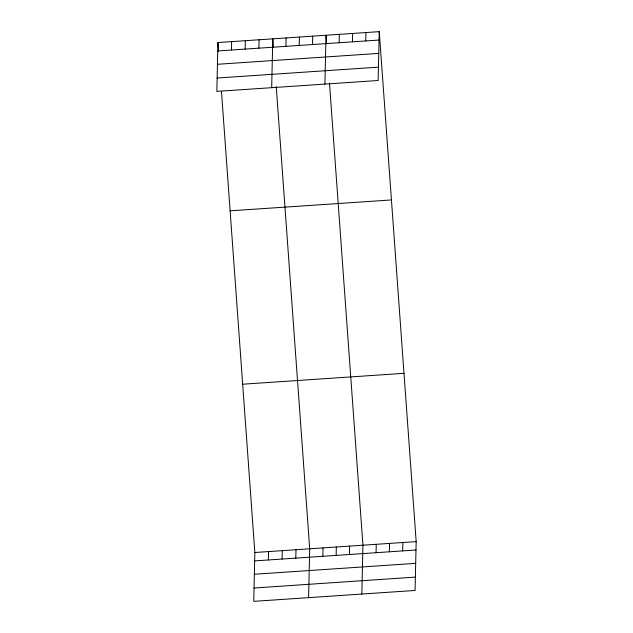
<?xml version="1.0" encoding="UTF-8"?>
<svg xmlns="http://www.w3.org/2000/svg" width="633" height="633" viewBox="0 0 633 633"><rect width="100%" height="100%" fill="white"/><g stroke="black" fill="none" stroke-linecap="round" stroke-linejoin="round"><path stroke-width="0.95" d="M217.934 42.546L216.826 91.389L378.146 80.494L379.254 31.65L217.934 42.546L218.559 51.146M231.456 50.015L231.646 41.62M245.169 49.089L245.359 40.694M258.881 48.163L259.071 39.768M221.463 91.31L254.854 552.506L253.746 601.35L415.066 590.454L416.174 541.611L379.254 31.65M271.676 87.686L272.783 38.842L273.409 47.443M268.376 559.976L268.566 551.58M285.902 46.336L286.092 37.94M282.089 559.05L282.278 550.655M299.211 45.434L299.401 37.038M295.801 558.124L295.991 549.729M312.52 44.539L312.71 36.144M308.595 597.647L309.703 548.803L276.241 86.65M324.911 84.086L326.019 35.242L326.644 43.851M322.822 556.296L323.012 547.901M339.138 42.743L339.328 34.348M336.131 555.402L336.321 547.007M352.446 41.841L352.636 33.446M349.44 554.5L349.63 546.105M365.755 40.947L365.945 32.552M361.831 594.055L362.938 545.211L329.476 83.058M376.057 552.704L376.247 544.309M389.366 551.81L389.556 543.415M402.675 550.908L402.865 542.513M217.744 50.941L379.064 40.045M217.443 64.289L378.763 53.394M217.127 78.041L378.447 67.145M230.119 210.829L391.439 199.941M242.668 384.215L403.989 373.328M254.854 552.506L416.174 541.611M254.664 560.901L415.984 550.006M254.363 574.25L415.675 563.354M254.047 588.002L415.367 577.106"/></g></svg>
